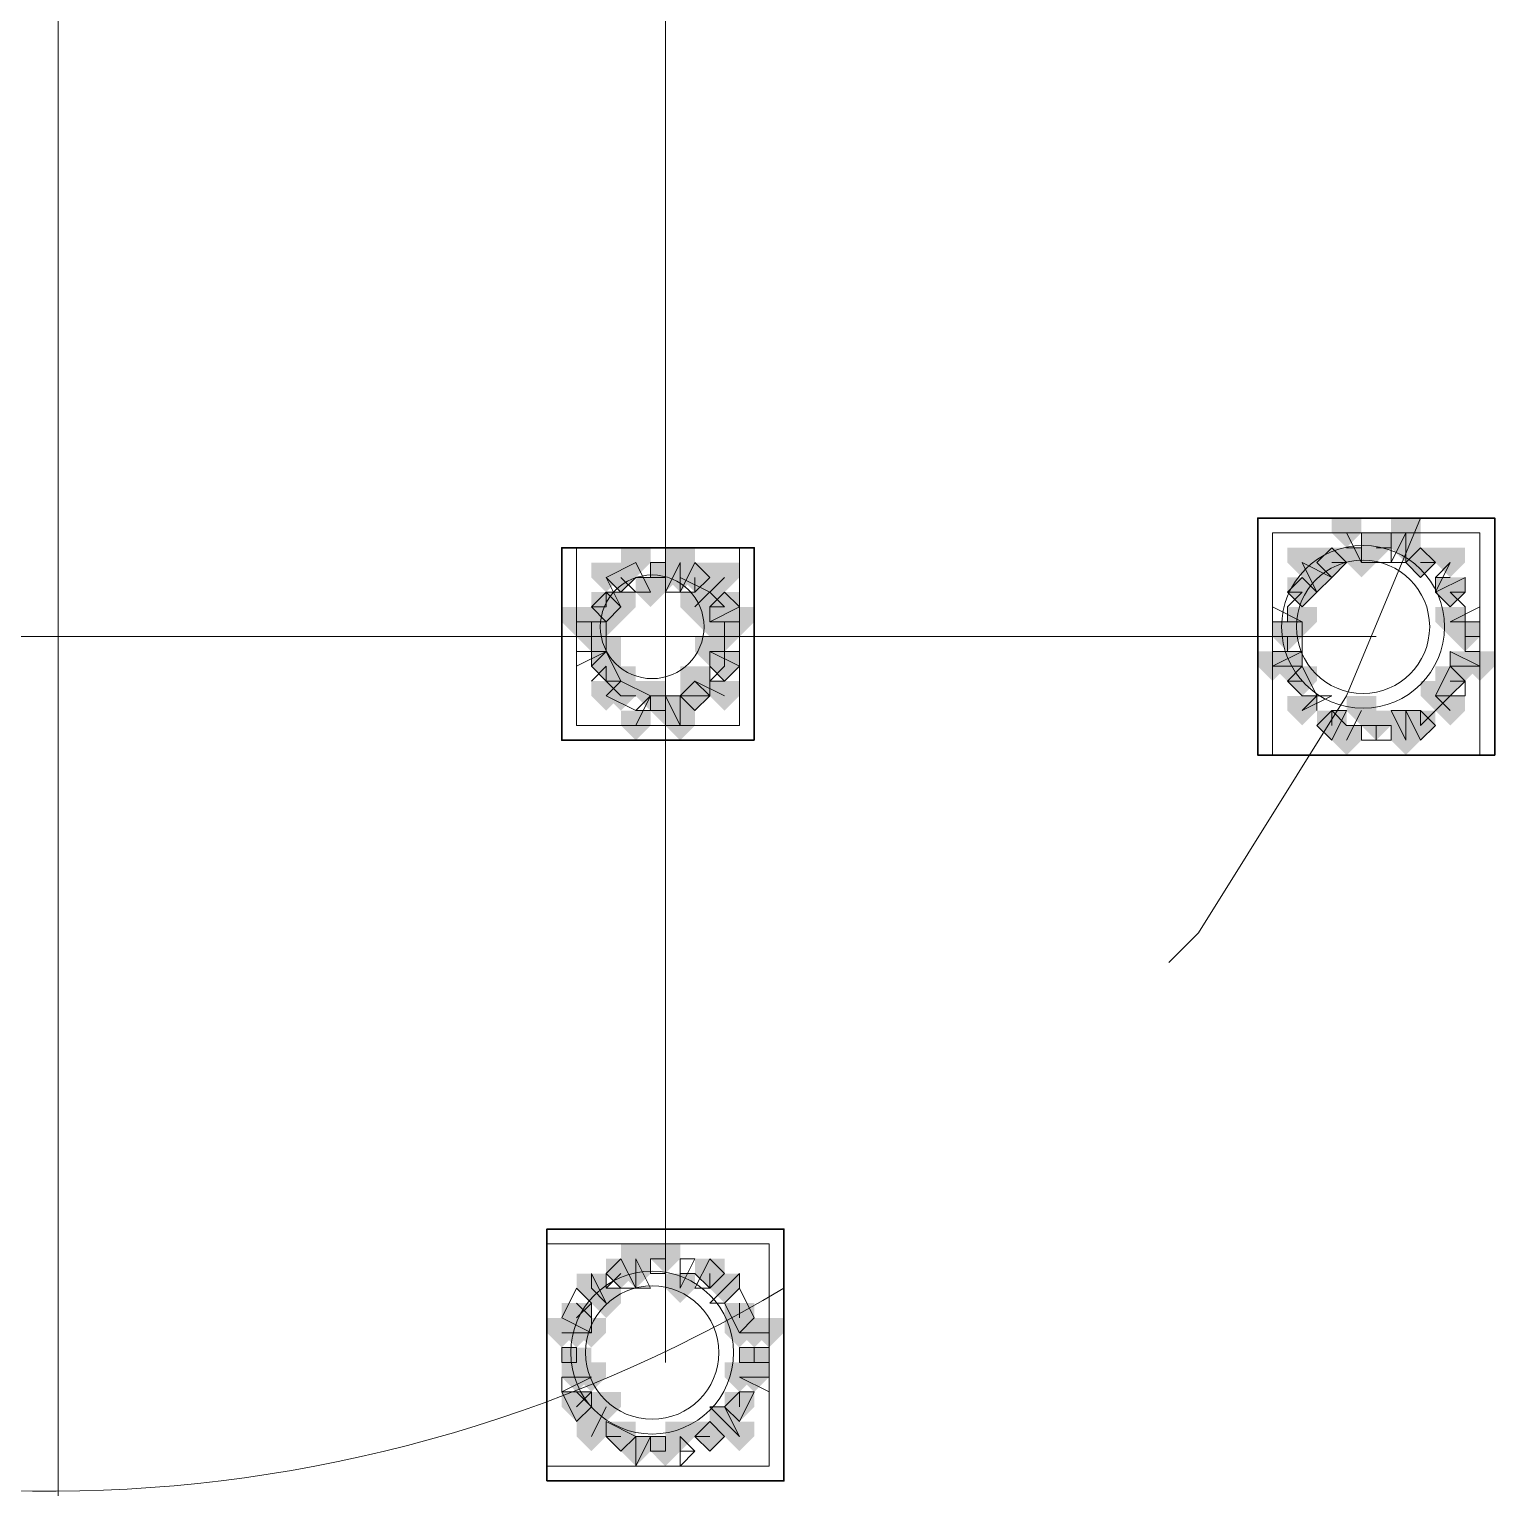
# Model space of a CAD drawing. Header units: millimetres. Extents: x 2315 to 4619, y 1334 to 1897.
# Drawn here: x 4031.92 to 4037.96, y 1548.66 to 1554.71 of the extents above; entities that cross this region are included whole.
import ezdxf

# ---------------------------------------------------------------- set-up
doc = ezdxf.new("R2010")
doc.units = ezdxf.units.MM
for name, color, linetype, true_color in [('PDF_10', 7, 'Continuous', 0x00b85c), ('PDF_AXIS', 7, 'Continuous', 0x00b85c), ('PDF_柱构件', 7, 'Continuous', 0x00b85c), ('PDF_转运站初步方案', 7, 'Continuous', 0x00b85c)]:
    doc.layers.add(name, color=color, linetype=linetype, true_color=true_color)
doc.layers.add('PDF_中心线层', color=1, linetype='Continuous')
doc.layers.add('PDF_粗实线层', color=7, linetype='Continuous')

msp = doc.modelspace()

# ---------------------------------------------------------------- hatches: boundary and pattern name
at = {"layer": 'PDF_10', "transparency": 33554559}
for points in [[(4037.4718, 1552.6298), (4037.4107, 1552.6298), (4037.4107, 1552.5687), (4037.4718, 1552.5076), (4037.5328, 1552.5687), (4037.5328, 1552.6298)], [(4037.4718, 1552.6298), (4037.4107, 1552.6298), (4037.4107, 1552.5687), (4037.4718, 1552.5076), (4037.5328, 1552.5687), (4037.5328, 1552.6298)], [(4037.4718, 1552.6298), (4037.4107, 1552.6298), (4037.4107, 1552.5687), (4037.4718, 1552.5076), (4037.5328, 1552.5687), (4037.5328, 1552.6298)], [(4037.2885, 1552.5687), (4037.2274, 1552.5687), (4037.2274, 1552.5076), (4037.2885, 1552.4466), (4037.3496, 1552.5076), (4037.3496, 1552.5687)], [(4037.2885, 1552.5687), (4037.2274, 1552.5687), (4037.2274, 1552.5076), (4037.2885, 1552.4466), (4037.3496, 1552.5076), (4037.3496, 1552.5687)], [(4037.2885, 1552.5687), (4037.2274, 1552.5687), (4037.2274, 1552.5076), (4037.2885, 1552.4466), (4037.3496, 1552.5076), (4037.3496, 1552.5687)], [(4037.655, 1552.5687), (4037.5939, 1552.5687), (4037.5939, 1552.5076), (4037.655, 1552.4466), (4037.7161, 1552.5076), (4037.7161, 1552.5687)], [(4037.655, 1552.5687), (4037.5939, 1552.5687), (4037.5939, 1552.5076), (4037.655, 1552.4466), (4037.7161, 1552.5076), (4037.7161, 1552.5687)], [(4037.655, 1552.5687), (4037.5939, 1552.5687), (4037.5939, 1552.5076), (4037.655, 1552.4466), (4037.7161, 1552.5076), (4037.7161, 1552.5687)], [(4034.3566, 1552.5076), (4034.2955, 1552.5076), (4034.2955, 1552.4466), (4034.3566, 1552.3855), (4034.4177, 1552.4466), (4034.4177, 1552.5076)], [(4034.3566, 1552.5076), (4034.2955, 1552.5076), (4034.2955, 1552.4466), (4034.3566, 1552.3855), (4034.4177, 1552.4466), (4034.4177, 1552.5076)], [(4034.5399, 1552.5076), (4034.4788, 1552.5076), (4034.4788, 1552.4466), (4034.5399, 1552.3855), (4034.6009, 1552.4466), (4034.6009, 1552.5076)], [(4034.5399, 1552.5076), (4034.4788, 1552.5076), (4034.4788, 1552.4466), (4034.5399, 1552.3855), (4034.6009, 1552.4466), (4034.6009, 1552.5076)], [(4034.662, 1552.5076), (4034.6009, 1552.5076), (4034.6009, 1552.4466), (4034.662, 1552.3855), (4034.7231, 1552.4466), (4034.7231, 1552.5076)], [(4034.662, 1552.5076), (4034.6009, 1552.5076), (4034.6009, 1552.4466), (4034.662, 1552.3855), (4034.7231, 1552.4466), (4034.7231, 1552.5076)], [(4037.1664, 1552.4466), (4037.1053, 1552.4466), (4037.1053, 1552.3855), (4037.1664, 1552.3244), (4037.2274, 1552.3855), (4037.2274, 1552.4466)], [(4037.1664, 1552.4466), (4037.1053, 1552.4466), (4037.1053, 1552.3855), (4037.1664, 1552.3244), (4037.2274, 1552.3855), (4037.2274, 1552.4466)], [(4037.7772, 1552.4466), (4037.7161, 1552.4466), (4037.7161, 1552.3855), (4037.7772, 1552.3244), (4037.8382, 1552.3855), (4037.8382, 1552.4466)], [(4037.7772, 1552.4466), (4037.7161, 1552.4466), (4037.7161, 1552.3855), (4037.7772, 1552.3244), (4037.8382, 1552.3855), (4037.8382, 1552.4466)], [(4034.2955, 1552.3855), (4034.2345, 1552.3855), (4034.2345, 1552.3244), (4034.2955, 1552.2633), (4034.3566, 1552.3244), (4034.3566, 1552.3855)], [(4034.2955, 1552.3855), (4034.2345, 1552.3855), (4034.2345, 1552.3244), (4034.2955, 1552.2633), (4034.3566, 1552.3244), (4034.3566, 1552.3855)], [(4034.7842, 1552.3855), (4034.7231, 1552.3855), (4034.7231, 1552.3244), (4034.7842, 1552.2633), (4034.8453, 1552.3244), (4034.8453, 1552.3855)], [(4034.7842, 1552.3855), (4034.7231, 1552.3855), (4034.7231, 1552.3244), (4034.7842, 1552.2633), (4034.8453, 1552.3244), (4034.8453, 1552.3855)], [(4034.2345, 1552.2633), (4034.1734, 1552.2633), (4034.1734, 1552.2022), (4034.2345, 1552.1412), (4034.2955, 1552.2022), (4034.2955, 1552.2633)], [(4034.2345, 1552.2633), (4034.1734, 1552.2633), (4034.1734, 1552.2022), (4034.2345, 1552.1412), (4034.2955, 1552.2022), (4034.2955, 1552.2633)], [(4034.7842, 1552.2633), (4034.7231, 1552.2633), (4034.7231, 1552.2022), (4034.7842, 1552.1412), (4034.8453, 1552.2022), (4034.8453, 1552.2633)], [(4034.7842, 1552.2633), (4034.7231, 1552.2633), (4034.7231, 1552.2022), (4034.7842, 1552.1412), (4034.8453, 1552.2022), (4034.8453, 1552.2633)], [(4037.1053, 1552.2633), (4037.0442, 1552.2633), (4037.0442, 1552.2022), (4037.1053, 1552.1412), (4037.1664, 1552.2022), (4037.1664, 1552.2633)], [(4037.1053, 1552.2633), (4037.0442, 1552.2633), (4037.0442, 1552.2022), (4037.1053, 1552.1412), (4037.1664, 1552.2022), (4037.1664, 1552.2633)], [(4037.1053, 1552.2633), (4037.0442, 1552.2633), (4037.0442, 1552.2022), (4037.1053, 1552.1412), (4037.1664, 1552.2022), (4037.1664, 1552.2633)], [(4037.8382, 1552.2633), (4037.7772, 1552.2633), (4037.7772, 1552.2022), (4037.8382, 1552.1412), (4037.8993, 1552.2022), (4037.8993, 1552.2633)], [(4037.8382, 1552.2633), (4037.7772, 1552.2633), (4037.7772, 1552.2022), (4037.8382, 1552.1412), (4037.8993, 1552.2022), (4037.8993, 1552.2633)], [(4034.2955, 1552.1412), (4034.2345, 1552.1412), (4034.2345, 1552.0801), (4034.2955, 1552.019), (4034.3566, 1552.0801), (4034.3566, 1552.1412)], [(4034.2955, 1552.1412), (4034.2345, 1552.1412), (4034.2345, 1552.0801), (4034.2955, 1552.019), (4034.3566, 1552.0801), (4034.3566, 1552.1412)], [(4034.7842, 1552.1412), (4034.7231, 1552.1412), (4034.7231, 1552.0801), (4034.7842, 1552.019), (4034.8453, 1552.0801), (4034.8453, 1552.1412)], [(4034.7842, 1552.1412), (4034.7231, 1552.1412), (4034.7231, 1552.0801), (4034.7842, 1552.019), (4034.8453, 1552.0801), (4034.8453, 1552.1412)], [(4037.1664, 1552.0801), (4037.1053, 1552.0801), (4037.1053, 1552.019), (4037.1664, 1551.9579), (4037.2274, 1552.019), (4037.2274, 1552.0801)], [(4037.1664, 1552.0801), (4037.1053, 1552.0801), (4037.1053, 1552.019), (4037.1664, 1551.9579), (4037.2274, 1552.019), (4037.2274, 1552.0801)], [(4037.7772, 1552.0801), (4037.7161, 1552.0801), (4037.7161, 1552.019), (4037.7772, 1551.9579), (4037.8382, 1552.019), (4037.8382, 1552.0801)], [(4037.7772, 1552.0801), (4037.7161, 1552.0801), (4037.7161, 1552.019), (4037.7772, 1551.9579), (4037.8382, 1552.019), (4037.8382, 1552.0801)], [(4034.3566, 1552.019), (4034.2955, 1552.019), (4034.2955, 1551.9579), (4034.3566, 1551.8968), (4034.4177, 1551.9579), (4034.4177, 1552.019)], [(4034.3566, 1552.019), (4034.2955, 1552.019), (4034.2955, 1551.9579), (4034.3566, 1551.8968), (4034.4177, 1551.9579), (4034.4177, 1552.019)], [(4034.662, 1552.019), (4034.6009, 1552.019), (4034.6009, 1551.9579), (4034.662, 1551.8968), (4034.7231, 1551.9579), (4034.7231, 1552.019)], [(4034.662, 1552.019), (4034.6009, 1552.019), (4034.6009, 1551.9579), (4034.662, 1551.8968), (4034.7231, 1551.9579), (4034.7231, 1552.019)], [(4034.662, 1552.019), (4034.6009, 1552.019), (4034.6009, 1551.9579), (4034.662, 1551.8968), (4034.7231, 1551.9579), (4034.7231, 1552.019)], [(4034.5399, 1551.9579), (4034.4788, 1551.9579), (4034.4788, 1551.8968), (4034.5399, 1551.8357), (4034.6009, 1551.8968), (4034.6009, 1551.9579)], [(4034.5399, 1551.9579), (4034.4788, 1551.9579), (4034.4788, 1551.8968), (4034.5399, 1551.8357), (4034.6009, 1551.8968), (4034.6009, 1551.9579)], [(4037.2885, 1551.8968), (4037.2274, 1551.8968), (4037.2274, 1551.8357), (4037.2885, 1551.7747), (4037.3496, 1551.8357), (4037.3496, 1551.8968)], [(4037.2885, 1551.8968), (4037.2274, 1551.8968), (4037.2274, 1551.8357), (4037.2885, 1551.7747), (4037.3496, 1551.8357), (4037.3496, 1551.8968)], [(4037.4718, 1551.8968), (4037.4107, 1551.8968), (4037.4107, 1551.8357), (4037.4718, 1551.7747), (4037.5328, 1551.8357), (4037.5328, 1551.8968)], [(4037.4718, 1551.8968), (4037.4107, 1551.8968), (4037.4107, 1551.8357), (4037.4718, 1551.7747), (4037.5328, 1551.8357), (4037.5328, 1551.8968)], [(4037.655, 1551.8968), (4037.5939, 1551.8968), (4037.5939, 1551.8357), (4037.655, 1551.7747), (4037.7161, 1551.8357), (4037.7161, 1551.8968)], [(4037.655, 1551.8968), (4037.5939, 1551.8968), (4037.5939, 1551.8357), (4037.655, 1551.7747), (4037.7161, 1551.8357), (4037.7161, 1551.8968)], [(4034.5399, 1549.6979), (4034.4788, 1549.6979), (4034.4788, 1549.6368), (4034.5399, 1549.5757), (4034.6009, 1549.6368), (4034.6009, 1549.6979)], [(4034.5399, 1549.6979), (4034.4788, 1549.6979), (4034.4788, 1549.6368), (4034.5399, 1549.5757), (4034.6009, 1549.6368), (4034.6009, 1549.6979)], [(4034.3566, 1549.6368), (4034.2955, 1549.6368), (4034.2955, 1549.5757), (4034.3566, 1549.5147), (4034.4177, 1549.5757), (4034.4177, 1549.6368)], [(4034.3566, 1549.6368), (4034.2955, 1549.6368), (4034.2955, 1549.5757), (4034.3566, 1549.5147), (4034.4177, 1549.5757), (4034.4177, 1549.6368)], [(4034.7231, 1549.6368), (4034.662, 1549.6368), (4034.662, 1549.5757), (4034.7231, 1549.5147), (4034.7842, 1549.5757), (4034.7842, 1549.6368)], [(4034.7231, 1549.6368), (4034.662, 1549.6368), (4034.662, 1549.5757), (4034.7231, 1549.5147), (4034.7842, 1549.5757), (4034.7842, 1549.6368)], [(4034.1734, 1549.4536), (4034.1123, 1549.4536), (4034.1123, 1549.3925), (4034.1734, 1549.3314), (4034.2345, 1549.3925), (4034.2345, 1549.4536)], [(4034.1734, 1549.4536), (4034.1123, 1549.4536), (4034.1123, 1549.3925), (4034.1734, 1549.3314), (4034.2345, 1549.3925), (4034.2345, 1549.4536)], [(4034.8453, 1549.4536), (4034.7842, 1549.4536), (4034.7842, 1549.3925), (4034.8453, 1549.3314), (4034.9064, 1549.3925), (4034.9064, 1549.4536)], [(4034.8453, 1549.4536), (4034.7842, 1549.4536), (4034.7842, 1549.3925), (4034.8453, 1549.3314), (4034.9064, 1549.3925), (4034.9064, 1549.4536)], [(4034.1734, 1549.2703), (4034.1123, 1549.2703), (4034.1123, 1549.2093), (4034.1734, 1549.1482), (4034.2345, 1549.2093), (4034.2345, 1549.2703)], [(4034.1734, 1549.2703), (4034.1123, 1549.2703), (4034.1123, 1549.2093), (4034.1734, 1549.1482), (4034.2345, 1549.2093), (4034.2345, 1549.2703)], [(4034.9064, 1549.2703), (4034.8453, 1549.2703), (4034.8453, 1549.2093), (4034.9064, 1549.1482), (4034.9674, 1549.2093), (4034.9674, 1549.2703)], [(4034.9064, 1549.2703), (4034.8453, 1549.2703), (4034.8453, 1549.2093), (4034.9064, 1549.1482), (4034.9674, 1549.2093), (4034.9674, 1549.2703)], [(4034.1734, 1549.0871), (4034.1123, 1549.0871), (4034.1123, 1549.026), (4034.1734, 1548.9649), (4034.2345, 1549.026), (4034.2345, 1549.0871)], [(4034.1734, 1549.0871), (4034.1123, 1549.0871), (4034.1123, 1549.026), (4034.1734, 1548.9649), (4034.2345, 1549.026), (4034.2345, 1549.0871)], [(4034.8453, 1549.0871), (4034.7842, 1549.0871), (4034.7842, 1549.026), (4034.8453, 1548.9649), (4034.9064, 1549.026), (4034.9064, 1549.0871)], [(4034.8453, 1549.0871), (4034.7842, 1549.0871), (4034.7842, 1549.026), (4034.8453, 1548.9649), (4034.9064, 1549.026), (4034.9064, 1549.0871)], [(4034.3566, 1548.9649), (4034.2955, 1548.9649), (4034.2955, 1548.9039), (4034.3566, 1548.8428), (4034.4177, 1548.9039), (4034.4177, 1548.9649)], [(4034.3566, 1548.9649), (4034.2955, 1548.9649), (4034.2955, 1548.9039), (4034.3566, 1548.8428), (4034.4177, 1548.9039), (4034.4177, 1548.9649)], [(4034.7231, 1548.9649), (4034.662, 1548.9649), (4034.662, 1548.9039), (4034.7231, 1548.8428), (4034.7842, 1548.9039), (4034.7842, 1548.9649)], [(4034.7231, 1548.9649), (4034.662, 1548.9649), (4034.662, 1548.9039), (4034.7231, 1548.8428), (4034.7842, 1548.9039), (4034.7842, 1548.9649)], [(4034.7231, 1548.9649), (4034.662, 1548.9649), (4034.662, 1548.9039), (4034.7231, 1548.8428), (4034.7842, 1548.9039), (4034.7842, 1548.9649)], [(4034.5399, 1548.9039), (4034.4788, 1548.9039), (4034.4788, 1548.8428), (4034.5399, 1548.7817), (4034.6009, 1548.8428), (4034.6009, 1548.9039)], [(4034.5399, 1548.9039), (4034.4788, 1548.9039), (4034.4788, 1548.8428), (4034.5399, 1548.7817), (4034.6009, 1548.8428), (4034.6009, 1548.9039)]]:
    msp.add_hatch(color=256, dxfattribs=at).paths.add_polyline_path(points)
at = {"layer": 'PDF_柱构件', "transparency": 33554559}
for points in [[(4037.3496, 1552.6909), (4037.2885, 1552.6909), (4037.2885, 1552.6298), (4037.3496, 1552.5687), (4037.4107, 1552.6298), (4037.4107, 1552.6909)], [(4037.5939, 1552.6909), (4037.5328, 1552.6909), (4037.5328, 1552.6298), (4037.5939, 1552.5687), (4037.655, 1552.6298), (4037.655, 1552.6909)], [(4037.5939, 1552.6298), (4037.5328, 1552.6298), (4037.5328, 1552.5687), (4037.5939, 1552.5076), (4037.655, 1552.5687), (4037.655, 1552.6298)], [(4034.4177, 1552.5687), (4034.3566, 1552.5687), (4034.3566, 1552.5076), (4034.4177, 1552.4466), (4034.4788, 1552.5076), (4034.4788, 1552.5687)], [(4034.6009, 1552.5687), (4034.5399, 1552.5687), (4034.5399, 1552.5076), (4034.6009, 1552.4466), (4034.662, 1552.5076), (4034.662, 1552.5687)], [(4037.1664, 1552.5687), (4037.1053, 1552.5687), (4037.1053, 1552.5076), (4037.1664, 1552.4466), (4037.2274, 1552.5076), (4037.2274, 1552.5687)], [(4037.4107, 1552.5687), (4037.3496, 1552.5687), (4037.3496, 1552.5076), (4037.4107, 1552.4466), (4037.4718, 1552.5076), (4037.4718, 1552.5687)], [(4037.7772, 1552.5687), (4037.7161, 1552.5687), (4037.7161, 1552.5076), (4037.7772, 1552.4466), (4037.8382, 1552.5076), (4037.8382, 1552.5687)], [(4034.2955, 1552.5076), (4034.2345, 1552.5076), (4034.2345, 1552.4466), (4034.2955, 1552.3855), (4034.3566, 1552.4466), (4034.3566, 1552.5076)], [(4034.6009, 1552.5076), (4034.5399, 1552.5076), (4034.5399, 1552.4466), (4034.6009, 1552.3855), (4034.662, 1552.4466), (4034.662, 1552.5076)], [(4034.7842, 1552.5076), (4034.7231, 1552.5076), (4034.7231, 1552.4466), (4034.7842, 1552.3855), (4034.8453, 1552.4466), (4034.8453, 1552.5076)], [(4037.2274, 1552.5076), (4037.1664, 1552.5076), (4037.1664, 1552.4466), (4037.2274, 1552.3855), (4037.2885, 1552.4466), (4037.2885, 1552.5076)], [(4034.4788, 1552.4466), (4034.4177, 1552.4466), (4034.4177, 1552.3855), (4034.4788, 1552.3244), (4034.5399, 1552.3855), (4034.5399, 1552.4466)], [(4034.7231, 1552.4466), (4034.662, 1552.4466), (4034.662, 1552.3855), (4034.7231, 1552.3244), (4034.7842, 1552.3855), (4034.7842, 1552.4466)], [(4034.3566, 1552.3855), (4034.2955, 1552.3855), (4034.2955, 1552.3244), (4034.3566, 1552.2633), (4034.4177, 1552.3244), (4034.4177, 1552.3855)], [(4034.662, 1552.3855), (4034.6009, 1552.3855), (4034.6009, 1552.3244), (4034.662, 1552.2633), (4034.7231, 1552.3244), (4034.7231, 1552.3855)], [(4034.1734, 1552.3244), (4034.1123, 1552.3244), (4034.1123, 1552.2633), (4034.1734, 1552.2022), (4034.2345, 1552.2633), (4034.2345, 1552.3244)], [(4034.2345, 1552.3244), (4034.1734, 1552.3244), (4034.1734, 1552.2633), (4034.2345, 1552.2022), (4034.2955, 1552.2633), (4034.2955, 1552.3244)], [(4034.2955, 1552.3244), (4034.2345, 1552.3244), (4034.2345, 1552.2633), (4034.2955, 1552.2022), (4034.3566, 1552.2633), (4034.3566, 1552.3244)], [(4034.7231, 1552.3244), (4034.662, 1552.3244), (4034.662, 1552.2633), (4034.7231, 1552.2022), (4034.7842, 1552.2633), (4034.7842, 1552.3244)], [(4034.7842, 1552.3244), (4034.7231, 1552.3244), (4034.7231, 1552.2633), (4034.7842, 1552.2022), (4034.8453, 1552.2633), (4034.8453, 1552.3244)], [(4034.8453, 1552.3244), (4034.7842, 1552.3244), (4034.7842, 1552.2633), (4034.8453, 1552.2022), (4034.9064, 1552.2633), (4034.9064, 1552.3244)], [(4037.1664, 1552.3244), (4037.1053, 1552.3244), (4037.1053, 1552.2633), (4037.1664, 1552.2022), (4037.2274, 1552.2633), (4037.2274, 1552.3244)], [(4037.7772, 1552.3244), (4037.7161, 1552.3244), (4037.7161, 1552.2633), (4037.7772, 1552.2022), (4037.8382, 1552.2633), (4037.8382, 1552.3244)], [(4034.2955, 1552.2022), (4034.2345, 1552.2022), (4034.2345, 1552.1412), (4034.2955, 1552.0801), (4034.3566, 1552.1412), (4034.3566, 1552.2022)], [(4034.7231, 1552.2022), (4034.662, 1552.2022), (4034.662, 1552.1412), (4034.7231, 1552.0801), (4034.7842, 1552.1412), (4034.7842, 1552.2022)], [(4037.0442, 1552.1412), (4036.9831, 1552.1412), (4036.9831, 1552.0801), (4037.0442, 1552.019), (4037.1053, 1552.0801), (4037.1053, 1552.1412)], [(4037.1053, 1552.1412), (4037.0442, 1552.1412), (4037.0442, 1552.0801), (4037.1053, 1552.019), (4037.1664, 1552.0801), (4037.1664, 1552.1412)], [(4037.8382, 1552.1412), (4037.7772, 1552.1412), (4037.7772, 1552.0801), (4037.8382, 1552.019), (4037.8993, 1552.0801), (4037.8993, 1552.1412)], [(4037.8993, 1552.1412), (4037.8382, 1552.1412), (4037.8382, 1552.0801), (4037.8993, 1552.019), (4037.9604, 1552.0801), (4037.9604, 1552.1412)], [(4034.3566, 1552.0801), (4034.2955, 1552.0801), (4034.2955, 1552.019), (4034.3566, 1551.9579), (4034.4177, 1552.019), (4034.4177, 1552.0801)], [(4034.662, 1552.0801), (4034.6009, 1552.0801), (4034.6009, 1552.019), (4034.662, 1551.9579), (4034.7231, 1552.019), (4034.7231, 1552.0801)], [(4034.2955, 1552.019), (4034.2345, 1552.019), (4034.2345, 1551.9579), (4034.2955, 1551.8968), (4034.3566, 1551.9579), (4034.3566, 1552.019)], [(4034.4788, 1552.019), (4034.4177, 1552.019), (4034.4177, 1551.9579), (4034.4788, 1551.8968), (4034.5399, 1551.9579), (4034.5399, 1552.019)], [(4034.7842, 1552.019), (4034.7231, 1552.019), (4034.7231, 1551.9579), (4034.7842, 1551.8968), (4034.8453, 1551.9579), (4034.8453, 1552.019)], [(4037.7161, 1552.019), (4037.655, 1552.019), (4037.655, 1551.9579), (4037.7161, 1551.8968), (4037.7772, 1551.9579), (4037.7772, 1552.019)], [(4034.6009, 1551.9579), (4034.5399, 1551.9579), (4034.5399, 1551.8968), (4034.6009, 1551.8357), (4034.662, 1551.8968), (4034.662, 1551.9579)], [(4037.1664, 1551.9579), (4037.1053, 1551.9579), (4037.1053, 1551.8968), (4037.1664, 1551.8357), (4037.2274, 1551.8968), (4037.2274, 1551.9579)], [(4037.4107, 1551.9579), (4037.3496, 1551.9579), (4037.3496, 1551.8968), (4037.4107, 1551.8357), (4037.4718, 1551.8968), (4037.4718, 1551.9579)], [(4037.7772, 1551.9579), (4037.7161, 1551.9579), (4037.7161, 1551.8968), (4037.7772, 1551.8357), (4037.8382, 1551.8968), (4037.8382, 1551.9579)], [(4034.4177, 1551.8968), (4034.3566, 1551.8968), (4034.3566, 1551.8357), (4034.4177, 1551.7747), (4034.4788, 1551.8357), (4034.4788, 1551.8968)], [(4034.6009, 1551.8968), (4034.5399, 1551.8968), (4034.5399, 1551.8357), (4034.6009, 1551.7747), (4034.662, 1551.8357), (4034.662, 1551.8968)], [(4037.5939, 1551.8968), (4037.5328, 1551.8968), (4037.5328, 1551.8357), (4037.5939, 1551.7747), (4037.655, 1551.8357), (4037.655, 1551.8968)], [(4037.3496, 1551.8357), (4037.2885, 1551.8357), (4037.2885, 1551.7747), (4037.3496, 1551.7136), (4037.4107, 1551.7747), (4037.4107, 1551.8357)], [(4037.5939, 1551.8357), (4037.5328, 1551.8357), (4037.5328, 1551.7747), (4037.5939, 1551.7136), (4037.655, 1551.7747), (4037.655, 1551.8357)], [(4034.4177, 1549.6979), (4034.3566, 1549.6979), (4034.3566, 1549.6368), (4034.4177, 1549.5757), (4034.4788, 1549.6368), (4034.4788, 1549.6979)], [(4034.4177, 1549.6368), (4034.3566, 1549.6368), (4034.3566, 1549.5757), (4034.4177, 1549.5147), (4034.4788, 1549.5757), (4034.4788, 1549.6368)], [(4034.2345, 1549.5757), (4034.1734, 1549.5757), (4034.1734, 1549.5147), (4034.2345, 1549.4536), (4034.2955, 1549.5147), (4034.2955, 1549.5757)], [(4034.6009, 1549.5757), (4034.5399, 1549.5757), (4034.5399, 1549.5147), (4034.6009, 1549.4536), (4034.662, 1549.5147), (4034.662, 1549.5757)], [(4034.7842, 1549.5757), (4034.7231, 1549.5757), (4034.7231, 1549.5147), (4034.7842, 1549.4536), (4034.8453, 1549.5147), (4034.8453, 1549.5757)], [(4034.2955, 1549.5147), (4034.2345, 1549.5147), (4034.2345, 1549.4536), (4034.2955, 1549.3925), (4034.3566, 1549.4536), (4034.3566, 1549.5147)], [(4034.1123, 1549.3925), (4034.0512, 1549.3925), (4034.0512, 1549.3314), (4034.1123, 1549.2703), (4034.1734, 1549.3314), (4034.1734, 1549.3925)], [(4034.1734, 1549.3925), (4034.1123, 1549.3925), (4034.1123, 1549.3314), (4034.1734, 1549.2703), (4034.2345, 1549.3314), (4034.2345, 1549.3925)], [(4034.2345, 1549.3925), (4034.1734, 1549.3925), (4034.1734, 1549.3314), (4034.2345, 1549.2703), (4034.2955, 1549.3314), (4034.2955, 1549.3925)], [(4034.8453, 1549.3925), (4034.7842, 1549.3925), (4034.7842, 1549.3314), (4034.8453, 1549.2703), (4034.9064, 1549.3314), (4034.9064, 1549.3925)], [(4034.9064, 1549.3925), (4034.8453, 1549.3925), (4034.8453, 1549.3314), (4034.9064, 1549.2703), (4034.9674, 1549.3314), (4034.9674, 1549.3925)], [(4034.9674, 1549.3925), (4034.9064, 1549.3925), (4034.9064, 1549.3314), (4034.9674, 1549.2703), (4035.0285, 1549.3314), (4035.0285, 1549.3925)], [(4034.1734, 1549.2093), (4034.1123, 1549.2093), (4034.1123, 1549.1482), (4034.1734, 1549.0871), (4034.2345, 1549.1482), (4034.2345, 1549.2093)], [(4034.2345, 1549.2093), (4034.1734, 1549.2093), (4034.1734, 1549.1482), (4034.2345, 1549.0871), (4034.2955, 1549.1482), (4034.2955, 1549.2093)], [(4034.8453, 1549.2093), (4034.7842, 1549.2093), (4034.7842, 1549.1482), (4034.8453, 1549.0871), (4034.9064, 1549.1482), (4034.9064, 1549.2093)], [(4034.9064, 1549.2093), (4034.8453, 1549.2093), (4034.8453, 1549.1482), (4034.9064, 1549.0871), (4034.9674, 1549.1482), (4034.9674, 1549.2093)], [(4034.2955, 1549.0871), (4034.2345, 1549.0871), (4034.2345, 1549.026), (4034.2955, 1548.9649), (4034.3566, 1549.026), (4034.3566, 1549.0871)], [(4034.2345, 1549.026), (4034.1734, 1549.026), (4034.1734, 1548.9649), (4034.2345, 1548.9039), (4034.2955, 1548.9649), (4034.2955, 1549.026)], [(4034.7842, 1549.026), (4034.7231, 1549.026), (4034.7231, 1548.9649), (4034.7842, 1548.9039), (4034.8453, 1548.9649), (4034.8453, 1549.026)], [(4034.2345, 1548.9649), (4034.1734, 1548.9649), (4034.1734, 1548.9039), (4034.2345, 1548.8428), (4034.2955, 1548.9039), (4034.2955, 1548.9649)], [(4034.6009, 1548.9649), (4034.5399, 1548.9649), (4034.5399, 1548.9039), (4034.6009, 1548.8428), (4034.662, 1548.9039), (4034.662, 1548.9649)], [(4034.8453, 1548.9649), (4034.7842, 1548.9649), (4034.7842, 1548.9039), (4034.8453, 1548.8428), (4034.9064, 1548.9039), (4034.9064, 1548.9649)], [(4034.4177, 1548.9039), (4034.3566, 1548.9039), (4034.3566, 1548.8428), (4034.4177, 1548.7817), (4034.4788, 1548.8428), (4034.4788, 1548.9039)]]:
    msp.add_hatch(color=256, dxfattribs=at).paths.add_polyline_path(points)
at = {"layer": 'PDF_转运站初步方案', "transparency": 33554559}
for points in [[(4037.4718, 1552.6298), (4037.4107, 1552.6298), (4037.4107, 1552.5687), (4037.4718, 1552.5076), (4037.5328, 1552.5687), (4037.5328, 1552.6298)], [(4037.4718, 1552.6298), (4037.4107, 1552.6298), (4037.4107, 1552.5687), (4037.4718, 1552.5076), (4037.5328, 1552.5687), (4037.5328, 1552.6298)], [(4037.2885, 1552.5687), (4037.2274, 1552.5687), (4037.2274, 1552.5076), (4037.2885, 1552.4466), (4037.3496, 1552.5076), (4037.3496, 1552.5687)], [(4037.2885, 1552.5687), (4037.2274, 1552.5687), (4037.2274, 1552.5076), (4037.2885, 1552.4466), (4037.3496, 1552.5076), (4037.3496, 1552.5687)], [(4037.655, 1552.5687), (4037.5939, 1552.5687), (4037.5939, 1552.5076), (4037.655, 1552.4466), (4037.7161, 1552.5076), (4037.7161, 1552.5687)], [(4037.655, 1552.5687), (4037.5939, 1552.5687), (4037.5939, 1552.5076), (4037.655, 1552.4466), (4037.7161, 1552.5076), (4037.7161, 1552.5687)], [(4034.3566, 1552.5076), (4034.2955, 1552.5076), (4034.2955, 1552.4466), (4034.3566, 1552.3855), (4034.4177, 1552.4466), (4034.4177, 1552.5076)], [(4034.3566, 1552.5076), (4034.2955, 1552.5076), (4034.2955, 1552.4466), (4034.3566, 1552.3855), (4034.4177, 1552.4466), (4034.4177, 1552.5076)], [(4034.5399, 1552.5076), (4034.4788, 1552.5076), (4034.4788, 1552.4466), (4034.5399, 1552.3855), (4034.6009, 1552.4466), (4034.6009, 1552.5076)], [(4034.5399, 1552.5076), (4034.4788, 1552.5076), (4034.4788, 1552.4466), (4034.5399, 1552.3855), (4034.6009, 1552.4466), (4034.6009, 1552.5076)], [(4034.662, 1552.5076), (4034.6009, 1552.5076), (4034.6009, 1552.4466), (4034.662, 1552.3855), (4034.7231, 1552.4466), (4034.7231, 1552.5076)], [(4034.662, 1552.5076), (4034.6009, 1552.5076), (4034.6009, 1552.4466), (4034.662, 1552.3855), (4034.7231, 1552.4466), (4034.7231, 1552.5076)], [(4037.1664, 1552.4466), (4037.1053, 1552.4466), (4037.1053, 1552.3855), (4037.1664, 1552.3244), (4037.2274, 1552.3855), (4037.2274, 1552.4466)], [(4037.1664, 1552.4466), (4037.1053, 1552.4466), (4037.1053, 1552.3855), (4037.1664, 1552.3244), (4037.2274, 1552.3855), (4037.2274, 1552.4466)], [(4037.7772, 1552.4466), (4037.7161, 1552.4466), (4037.7161, 1552.3855), (4037.7772, 1552.3244), (4037.8382, 1552.3855), (4037.8382, 1552.4466)], [(4037.7772, 1552.4466), (4037.7161, 1552.4466), (4037.7161, 1552.3855), (4037.7772, 1552.3244), (4037.8382, 1552.3855), (4037.8382, 1552.4466)], [(4034.2955, 1552.3855), (4034.2345, 1552.3855), (4034.2345, 1552.3244), (4034.2955, 1552.2633), (4034.3566, 1552.3244), (4034.3566, 1552.3855)], [(4034.2955, 1552.3855), (4034.2345, 1552.3855), (4034.2345, 1552.3244), (4034.2955, 1552.2633), (4034.3566, 1552.3244), (4034.3566, 1552.3855)], [(4034.7842, 1552.3855), (4034.7231, 1552.3855), (4034.7231, 1552.3244), (4034.7842, 1552.2633), (4034.8453, 1552.3244), (4034.8453, 1552.3855)], [(4034.7842, 1552.3855), (4034.7231, 1552.3855), (4034.7231, 1552.3244), (4034.7842, 1552.2633), (4034.8453, 1552.3244), (4034.8453, 1552.3855)], [(4034.2345, 1552.2633), (4034.1734, 1552.2633), (4034.1734, 1552.2022), (4034.2345, 1552.1412), (4034.2955, 1552.2022), (4034.2955, 1552.2633)], [(4034.2345, 1552.2633), (4034.1734, 1552.2633), (4034.1734, 1552.2022), (4034.2345, 1552.1412), (4034.2955, 1552.2022), (4034.2955, 1552.2633)], [(4034.7842, 1552.2633), (4034.7231, 1552.2633), (4034.7231, 1552.2022), (4034.7842, 1552.1412), (4034.8453, 1552.2022), (4034.8453, 1552.2633)], [(4034.7842, 1552.2633), (4034.7231, 1552.2633), (4034.7231, 1552.2022), (4034.7842, 1552.1412), (4034.8453, 1552.2022), (4034.8453, 1552.2633)], [(4037.1053, 1552.2633), (4037.0442, 1552.2633), (4037.0442, 1552.2022), (4037.1053, 1552.1412), (4037.1664, 1552.2022), (4037.1664, 1552.2633)], [(4037.1053, 1552.2633), (4037.0442, 1552.2633), (4037.0442, 1552.2022), (4037.1053, 1552.1412), (4037.1664, 1552.2022), (4037.1664, 1552.2633)], [(4037.8382, 1552.2633), (4037.7772, 1552.2633), (4037.7772, 1552.2022), (4037.8382, 1552.1412), (4037.8993, 1552.2022), (4037.8993, 1552.2633)], [(4037.8382, 1552.2633), (4037.7772, 1552.2633), (4037.7772, 1552.2022), (4037.8382, 1552.1412), (4037.8993, 1552.2022), (4037.8993, 1552.2633)], [(4034.2955, 1552.1412), (4034.2345, 1552.1412), (4034.2345, 1552.0801), (4034.2955, 1552.019), (4034.3566, 1552.0801), (4034.3566, 1552.1412)], [(4034.2955, 1552.1412), (4034.2345, 1552.1412), (4034.2345, 1552.0801), (4034.2955, 1552.019), (4034.3566, 1552.0801), (4034.3566, 1552.1412)], [(4034.7842, 1552.1412), (4034.7231, 1552.1412), (4034.7231, 1552.0801), (4034.7842, 1552.019), (4034.8453, 1552.0801), (4034.8453, 1552.1412)], [(4034.7842, 1552.1412), (4034.7231, 1552.1412), (4034.7231, 1552.0801), (4034.7842, 1552.019), (4034.8453, 1552.0801), (4034.8453, 1552.1412)], [(4037.1664, 1552.0801), (4037.1053, 1552.0801), (4037.1053, 1552.019), (4037.1664, 1551.9579), (4037.2274, 1552.019), (4037.2274, 1552.0801)], [(4037.1664, 1552.0801), (4037.1053, 1552.0801), (4037.1053, 1552.019), (4037.1664, 1551.9579), (4037.2274, 1552.019), (4037.2274, 1552.0801)], [(4037.7772, 1552.0801), (4037.7161, 1552.0801), (4037.7161, 1552.019), (4037.7772, 1551.9579), (4037.8382, 1552.019), (4037.8382, 1552.0801)], [(4037.7772, 1552.0801), (4037.7161, 1552.0801), (4037.7161, 1552.019), (4037.7772, 1551.9579), (4037.8382, 1552.019), (4037.8382, 1552.0801)], [(4034.3566, 1552.019), (4034.2955, 1552.019), (4034.2955, 1551.9579), (4034.3566, 1551.8968), (4034.4177, 1551.9579), (4034.4177, 1552.019)], [(4034.3566, 1552.019), (4034.2955, 1552.019), (4034.2955, 1551.9579), (4034.3566, 1551.8968), (4034.4177, 1551.9579), (4034.4177, 1552.019)], [(4034.662, 1552.019), (4034.6009, 1552.019), (4034.6009, 1551.9579), (4034.662, 1551.8968), (4034.7231, 1551.9579), (4034.7231, 1552.019)], [(4034.662, 1552.019), (4034.6009, 1552.019), (4034.6009, 1551.9579), (4034.662, 1551.8968), (4034.7231, 1551.9579), (4034.7231, 1552.019)], [(4034.5399, 1551.9579), (4034.4788, 1551.9579), (4034.4788, 1551.8968), (4034.5399, 1551.8357), (4034.6009, 1551.8968), (4034.6009, 1551.9579)], [(4034.5399, 1551.9579), (4034.4788, 1551.9579), (4034.4788, 1551.8968), (4034.5399, 1551.8357), (4034.6009, 1551.8968), (4034.6009, 1551.9579)], [(4037.2885, 1551.8968), (4037.2274, 1551.8968), (4037.2274, 1551.8357), (4037.2885, 1551.7747), (4037.3496, 1551.8357), (4037.3496, 1551.8968)], [(4037.2885, 1551.8968), (4037.2274, 1551.8968), (4037.2274, 1551.8357), (4037.2885, 1551.7747), (4037.3496, 1551.8357), (4037.3496, 1551.8968)], [(4037.4718, 1551.8968), (4037.4107, 1551.8968), (4037.4107, 1551.8357), (4037.4718, 1551.7747), (4037.5328, 1551.8357), (4037.5328, 1551.8968)], [(4037.4718, 1551.8968), (4037.4107, 1551.8968), (4037.4107, 1551.8357), (4037.4718, 1551.7747), (4037.5328, 1551.8357), (4037.5328, 1551.8968)], [(4037.655, 1551.8968), (4037.5939, 1551.8968), (4037.5939, 1551.8357), (4037.655, 1551.7747), (4037.7161, 1551.8357), (4037.7161, 1551.8968)], [(4037.655, 1551.8968), (4037.5939, 1551.8968), (4037.5939, 1551.8357), (4037.655, 1551.7747), (4037.7161, 1551.8357), (4037.7161, 1551.8968)], [(4034.5399, 1549.6979), (4034.4788, 1549.6979), (4034.4788, 1549.6368), (4034.5399, 1549.5757), (4034.6009, 1549.6368), (4034.6009, 1549.6979)], [(4034.5399, 1549.6979), (4034.4788, 1549.6979), (4034.4788, 1549.6368), (4034.5399, 1549.5757), (4034.6009, 1549.6368), (4034.6009, 1549.6979)], [(4034.3566, 1549.6368), (4034.2955, 1549.6368), (4034.2955, 1549.5757), (4034.3566, 1549.5147), (4034.4177, 1549.5757), (4034.4177, 1549.6368)], [(4034.3566, 1549.6368), (4034.2955, 1549.6368), (4034.2955, 1549.5757), (4034.3566, 1549.5147), (4034.4177, 1549.5757), (4034.4177, 1549.6368)], [(4034.7231, 1549.6368), (4034.662, 1549.6368), (4034.662, 1549.5757), (4034.7231, 1549.5147), (4034.7842, 1549.5757), (4034.7842, 1549.6368)], [(4034.7231, 1549.6368), (4034.662, 1549.6368), (4034.662, 1549.5757), (4034.7231, 1549.5147), (4034.7842, 1549.5757), (4034.7842, 1549.6368)], [(4034.1734, 1549.4536), (4034.1123, 1549.4536), (4034.1123, 1549.3925), (4034.1734, 1549.3314), (4034.2345, 1549.3925), (4034.2345, 1549.4536)], [(4034.1734, 1549.4536), (4034.1123, 1549.4536), (4034.1123, 1549.3925), (4034.1734, 1549.3314), (4034.2345, 1549.3925), (4034.2345, 1549.4536)], [(4034.8453, 1549.4536), (4034.7842, 1549.4536), (4034.7842, 1549.3925), (4034.8453, 1549.3314), (4034.9064, 1549.3925), (4034.9064, 1549.4536)], [(4034.8453, 1549.4536), (4034.7842, 1549.4536), (4034.7842, 1549.3925), (4034.8453, 1549.3314), (4034.9064, 1549.3925), (4034.9064, 1549.4536)], [(4034.1734, 1549.2703), (4034.1123, 1549.2703), (4034.1123, 1549.2093), (4034.1734, 1549.1482), (4034.2345, 1549.2093), (4034.2345, 1549.2703)], [(4034.1734, 1549.2703), (4034.1123, 1549.2703), (4034.1123, 1549.2093), (4034.1734, 1549.1482), (4034.2345, 1549.2093), (4034.2345, 1549.2703)], [(4034.9064, 1549.2703), (4034.8453, 1549.2703), (4034.8453, 1549.2093), (4034.9064, 1549.1482), (4034.9674, 1549.2093), (4034.9674, 1549.2703)], [(4034.9064, 1549.2703), (4034.8453, 1549.2703), (4034.8453, 1549.2093), (4034.9064, 1549.1482), (4034.9674, 1549.2093), (4034.9674, 1549.2703)], [(4034.1734, 1549.0871), (4034.1123, 1549.0871), (4034.1123, 1549.026), (4034.1734, 1548.9649), (4034.2345, 1549.026), (4034.2345, 1549.0871)], [(4034.1734, 1549.0871), (4034.1123, 1549.0871), (4034.1123, 1549.026), (4034.1734, 1548.9649), (4034.2345, 1549.026), (4034.2345, 1549.0871)], [(4034.8453, 1549.0871), (4034.7842, 1549.0871), (4034.7842, 1549.026), (4034.8453, 1548.9649), (4034.9064, 1549.026), (4034.9064, 1549.0871)], [(4034.8453, 1549.0871), (4034.7842, 1549.0871), (4034.7842, 1549.026), (4034.8453, 1548.9649), (4034.9064, 1549.026), (4034.9064, 1549.0871)], [(4034.3566, 1548.9649), (4034.2955, 1548.9649), (4034.2955, 1548.9039), (4034.3566, 1548.8428), (4034.4177, 1548.9039), (4034.4177, 1548.9649)], [(4034.3566, 1548.9649), (4034.2955, 1548.9649), (4034.2955, 1548.9039), (4034.3566, 1548.8428), (4034.4177, 1548.9039), (4034.4177, 1548.9649)], [(4034.7231, 1548.9649), (4034.662, 1548.9649), (4034.662, 1548.9039), (4034.7231, 1548.8428), (4034.7842, 1548.9039), (4034.7842, 1548.9649)], [(4034.7231, 1548.9649), (4034.662, 1548.9649), (4034.662, 1548.9039), (4034.7231, 1548.8428), (4034.7842, 1548.9039), (4034.7842, 1548.9649)], [(4034.5399, 1548.9039), (4034.4788, 1548.9039), (4034.4788, 1548.8428), (4034.5399, 1548.7817), (4034.6009, 1548.8428), (4034.6009, 1548.9039)], [(4034.5399, 1548.9039), (4034.4788, 1548.9039), (4034.4788, 1548.8428), (4034.5399, 1548.7817), (4034.6009, 1548.8428), (4034.6009, 1548.9039)]]:
    msp.add_hatch(color=256, dxfattribs=at).paths.add_polyline_path(points)

# ---------------------------------------------------------------- linework, layer by layer
at = {"layer": 'PDF_10', "lineweight": 18}
for points in [[(4037.4718, 1552.5687), (4037.5328, 1552.5687)], [(4034.4788, 1552.4466), (4034.5399, 1552.4466), (4034.5399, 1552.5076)], [(4037.2885, 1552.5076), (4037.3496, 1552.5076)], [(4037.655, 1552.5076), (4037.7161, 1552.5076)], [(4034.3566, 1552.3855), (4034.4177, 1552.4466)], [(4034.4177, 1552.3855), (4034.3566, 1552.4466)], [(4034.6009, 1552.4466), (4034.7231, 1552.3855), (4034.7842, 1552.3244), (4034.7231, 1552.3244)], [(4034.662, 1552.3855), (4034.662, 1552.4466)], [(4034.2345, 1552.3244), (4034.2955, 1552.3244), (4034.2955, 1552.3855)], [(4037.1053, 1552.3244), (4037.1664, 1552.3855), (4037.1053, 1552.3855)], [(4037.8382, 1552.3855), (4037.7772, 1552.3855), (4037.8382, 1552.3244)], [(4034.2345, 1552.1412), (4034.2345, 1552.2022), (4034.2955, 1552.2022)], [(4034.8453, 1552.2022), (4034.7842, 1552.2022), (4034.7842, 1552.1412)], [(4037.1053, 1552.1412), (4037.1053, 1552.2022)], [(4037.8993, 1552.2022), (4037.8382, 1552.2022), (4037.8382, 1552.1412)], [(4034.2955, 1552.019), (4034.2955, 1552.0801), (4034.2345, 1552.019)], [(4034.7842, 1552.0801), (4034.7231, 1552.019)], [(4034.7231, 1552.0801), (4034.7842, 1552.019)], [(4037.1664, 1551.9579), (4037.1053, 1552.019), (4037.1664, 1552.019)], [(4037.7772, 1552.019), (4037.8382, 1552.019), (4037.7772, 1551.9579)], [(4034.3566, 1551.9579), (4034.4177, 1551.9579), (4034.3566, 1551.9579)], [(4034.5399, 1551.9579), (4034.5399, 1551.8968), (4034.4788, 1551.8968)], [(4034.7231, 1551.9579), (4034.6009, 1551.9579)], [(4037.3496, 1551.8357), (4037.2885, 1551.8968), (4037.2885, 1551.8357)], [(4037.7161, 1551.8968), (4037.655, 1551.8357), (4037.655, 1551.8968)], [(4037.5328, 1551.8357), (4037.4718, 1551.8357), (4037.4718, 1551.7747)], [(4034.5399, 1549.5757), (4034.5399, 1549.6368), (4034.4788, 1549.6368)], [(4034.3566, 1549.5757), (4034.2955, 1549.5147)], [(4034.3566, 1549.5147), (4034.2955, 1549.5757)], [(4034.7231, 1549.5757), (4034.7231, 1549.5147), (4034.662, 1549.5757)], [(4034.2345, 1549.4536), (4034.1734, 1549.3925)], [(4034.2345, 1549.3925), (4034.1734, 1549.4536)], [(4034.8453, 1549.4536), (4034.8453, 1549.3925), (4034.8453, 1549.4536)], [(4034.1734, 1549.2703), (4034.1734, 1549.2093), (4034.1123, 1549.2093)], [(4034.8453, 1549.2093), (4034.9064, 1549.2093), (4034.9064, 1549.2703)], [(4034.1734, 1549.0871), (4034.2345, 1549.026)], [(4034.2345, 1549.0871), (4034.1734, 1549.026)], [(4034.8453, 1549.026), (4034.8453, 1549.0871), (4034.8453, 1549.026)], [(4034.2955, 1548.9039), (4034.3566, 1548.9039), (4034.2955, 1548.9039)], [(4034.4788, 1548.8428), (4034.5399, 1548.8428), (4034.5399, 1548.9039)], [(4034.662, 1548.9039), (4034.7231, 1548.9039)]]:
    msp.add_lwpolyline(points, dxfattribs=at)
at = {"layer": 'PDF_AXIS', "lineweight": 18}
for points in [[(4037.8993, 1551.7136), (4037.8993, 1552.6298), (4037.0442, 1552.6298), (4037.0442, 1551.7136)], [(4034.8453, 1551.8357), (4034.8453, 1552.5687), (4034.1734, 1552.5687), (4034.1734, 1551.8357)], [(4034.0512, 1548.7817), (4034.0512, 1549.6979), (4034.9674, 1549.6979), (4034.9674, 1548.7817)]]:
    msp.add_lwpolyline(points, close=True, dxfattribs=at)
at = {"layer": 'PDF_中心线层', "color": 112, "lineweight": 18, "true_color": 0x00b85c}
msp.add_lwpolyline([(4032.0355, 1560.6925), (4032.0355, 1548.6595)], close=True, dxfattribs=at)
for points in [[(4034.5399, 1549.2093), (4034.5399, 1560.1428)], [(4036.6166, 1550.8584), (4036.7388, 1550.9806), (4037.3496, 1551.9579), (4037.655, 1552.6909)], [(4037.4718, 1552.2022), (4026.5993, 1552.2022)]]:
    msp.add_lwpolyline(points, dxfattribs=at)
msp.add_arc((4031.988, 1554.6164), 5.939, 179.12977, 300.79454, dxfattribs=at)
at = {"layer": 'PDF_柱构件', "lineweight": 18}
for points in [[(4037.3496, 1552.6298), (4037.4107, 1552.5076)], [(4037.4107, 1552.5076), (4037.5328, 1552.5076), (4037.5328, 1552.6298), (4037.4107, 1552.6298)], [(4037.5939, 1552.6298), (4037.5328, 1552.5076), (4037.5939, 1552.5076)], [(4037.2885, 1552.4466), (4037.3496, 1552.5076), (4037.2885, 1552.5687), (4037.2274, 1552.5076)], [(4037.5939, 1552.5076), (4037.655, 1552.4466), (4037.7161, 1552.5076), (4037.655, 1552.5687)], [(4034.3566, 1552.3855), (4034.4788, 1552.3855), (4034.4177, 1552.5076), (4034.2955, 1552.4466)], [(4034.4177, 1552.5076), (4034.4788, 1552.3855)], [(4034.4788, 1552.4466), (4034.5399, 1552.4466), (4034.5399, 1552.5076), (4034.4788, 1552.5076)], [(4034.6009, 1552.5076), (4034.5399, 1552.3855), (4034.6009, 1552.3855)], [(4034.6009, 1552.3855), (4034.662, 1552.3855), (4034.7231, 1552.4466), (4034.662, 1552.5076)], [(4037.1664, 1552.5076), (4037.2274, 1552.3855), (4037.2885, 1552.4466)], [(4037.7772, 1552.5076), (4037.7161, 1552.4466), (4037.7161, 1552.3855)], [(4034.2955, 1552.4466), (4034.3566, 1552.3244)], [(4034.7842, 1552.4466), (4034.662, 1552.3244)], [(4037.1664, 1552.3244), (4037.2274, 1552.3855), (4037.1664, 1552.4466), (4037.1053, 1552.3855)], [(4037.7161, 1552.3855), (4037.7772, 1552.3244), (4037.8382, 1552.3855), (4037.8382, 1552.4466)], [(4034.2955, 1552.2633), (4034.3566, 1552.3244), (4034.2955, 1552.3855), (4034.2345, 1552.3244)], [(4034.7231, 1552.3244), (4034.7231, 1552.2633), (4034.8453, 1552.3244), (4034.7842, 1552.3855)], [(4037.0442, 1552.2633), (4037.1664, 1552.2633), (4037.0442, 1552.3244)], [(4037.8993, 1552.3244), (4037.7772, 1552.2633), (4037.8993, 1552.2633)], [(4034.1734, 1552.2633), (4034.2955, 1552.2633)], [(4034.2955, 1552.1412), (4034.2955, 1552.2633), (4034.2345, 1552.2633), (4034.2345, 1552.1412)], [(4034.8453, 1552.2633), (4034.7231, 1552.2633)], [(4034.7842, 1552.2633), (4034.7842, 1552.1412), (4034.8453, 1552.1412), (4034.8453, 1552.2633)], [(4037.1664, 1552.1412), (4037.1664, 1552.2633), (4037.0442, 1552.2633), (4037.0442, 1552.1412)], [(4037.8382, 1552.2633), (4037.8382, 1552.1412), (4037.8993, 1552.1412), (4037.8993, 1552.2633)], [(4034.1734, 1552.0801), (4034.2955, 1552.1412), (4034.1734, 1552.1412)], [(4034.3566, 1552.019), (4034.2955, 1552.1412), (4034.2345, 1552.0801), (4034.2955, 1552.019)], [(4034.8453, 1552.1412), (4034.7231, 1552.1412), (4034.8453, 1552.0801)], [(4034.7231, 1552.1412), (4034.7231, 1552.019), (4034.7842, 1552.019), (4034.8453, 1552.0801)], [(4037.0442, 1552.0801), (4037.1664, 1552.0801), (4037.1664, 1552.1412)], [(4037.8993, 1552.0801), (4037.7772, 1552.1412), (4037.7772, 1552.0801)], [(4037.2274, 1551.9579), (4037.1664, 1552.0801), (4037.1053, 1552.019), (4037.1664, 1551.9579)], [(4037.7772, 1552.0801), (4037.7161, 1551.9579), (4037.8382, 1551.9579), (4037.8382, 1552.019)], [(4034.2955, 1551.9579), (4034.3566, 1552.019)], [(4034.4788, 1551.9579), (4034.3566, 1552.019), (4034.2955, 1551.9579), (4034.4177, 1551.8968)], [(4034.662, 1552.019), (4034.6009, 1551.9579), (4034.662, 1551.8968), (4034.7231, 1551.9579)], [(4034.7842, 1551.9579), (4034.662, 1552.019)], [(4034.4177, 1551.8357), (4034.4788, 1551.9579)], [(4034.5399, 1551.9579), (4034.4788, 1551.9579), (4034.4788, 1551.8968), (4034.5399, 1551.8968)], [(4034.6009, 1551.8357), (4034.6009, 1551.9579), (4034.5399, 1551.9579)], [(4037.1664, 1551.8968), (4037.2885, 1551.9579), (4037.2274, 1551.9579)], [(4037.7772, 1551.8968), (4037.7161, 1551.9579)], [(4037.3496, 1551.8968), (4037.2885, 1551.8968), (4037.2274, 1551.8357), (4037.2885, 1551.7747)], [(4037.3496, 1551.7747), (4037.4107, 1551.8968)], [(4037.5939, 1551.7747), (4037.5939, 1551.8968), (4037.5328, 1551.8968)], [(4037.655, 1551.8968), (4037.5939, 1551.8968), (4037.655, 1551.7747), (4037.7161, 1551.8357)], [(4037.5328, 1551.8357), (4037.4107, 1551.8357), (4037.4107, 1551.7747), (4037.5328, 1551.7747)], [(4034.4177, 1549.5147), (4034.2955, 1549.5147), (4034.2955, 1549.5757), (4034.3566, 1549.6368)], [(4034.4177, 1549.6368), (4034.4788, 1549.5147), (4034.4177, 1549.5147)], [(4034.5399, 1549.5757), (4034.4788, 1549.5757), (4034.4788, 1549.6368), (4034.5399, 1549.6368)], [(4034.662, 1549.6368), (4034.6009, 1549.5147), (4034.6009, 1549.6368)], [(4034.7231, 1549.5147), (4034.662, 1549.5147), (4034.7231, 1549.6368), (4034.7842, 1549.5757)], [(4034.2345, 1549.5757), (4034.2955, 1549.4536), (4034.2345, 1549.5147)], [(4034.8453, 1549.5147), (4034.7842, 1549.4536), (4034.7231, 1549.4536), (4034.8453, 1549.5757)], [(4034.2345, 1549.4536), (4034.2345, 1549.3314), (4034.1123, 1549.3925), (4034.1734, 1549.5147)], [(4034.8453, 1549.3314), (4034.7842, 1549.4536), (4034.8453, 1549.5147), (4034.9064, 1549.3925)], [(4034.1123, 1549.3314), (4034.2345, 1549.3314)], [(4034.9674, 1549.3314), (4034.8453, 1549.3314)], [(4034.1734, 1549.2703), (4034.1734, 1549.2093), (4034.1123, 1549.2093), (4034.1123, 1549.2703)], [(4034.8453, 1549.2093), (4034.8453, 1549.2703), (4034.9674, 1549.2703), (4034.9674, 1549.2093)], [(4034.1123, 1549.1482), (4034.2345, 1549.1482), (4034.1123, 1549.0871)], [(4034.9674, 1549.0871), (4034.8453, 1549.1482), (4034.9674, 1549.1482)], [(4034.2345, 1549.0871), (4034.2345, 1549.026), (4034.1734, 1548.9649), (4034.1123, 1549.0871)], [(4034.7842, 1549.026), (4034.8453, 1549.0871), (4034.9064, 1549.0871), (4034.8453, 1548.9649)], [(4034.2345, 1548.9039), (4034.2955, 1549.026)], [(4034.8453, 1548.9039), (4034.7231, 1549.026), (4034.7842, 1549.026)], [(4034.2955, 1548.9649), (4034.4177, 1548.9039), (4034.3566, 1548.8428), (4034.2955, 1548.9039)], [(4034.662, 1548.9039), (4034.7231, 1548.9649), (4034.7842, 1548.9039), (4034.7231, 1548.8428)], [(4034.4177, 1548.8428), (4034.4177, 1548.9039), (4034.4788, 1548.9039), (4034.4177, 1548.7817)], [(4034.4788, 1548.9039), (4034.5399, 1548.9039), (4034.5399, 1548.8428), (4034.4788, 1548.8428)], [(4034.6009, 1548.7817), (4034.6009, 1548.9039), (4034.662, 1548.8428)]]:
    msp.add_lwpolyline(points, close=True, dxfattribs=at)
for points in [[(4037.3496, 1552.5687), (4037.4107, 1552.5687)], [(4034.4177, 1552.4466), (4034.4788, 1552.4466)], [(4037.7161, 1552.4466), (4037.7772, 1552.4466)], [(4034.2955, 1552.3855), (4034.3566, 1552.3855)], [(4037.1053, 1552.2633), (4037.1053, 1552.3244)], [(4037.8382, 1552.3244), (4037.8382, 1552.2633)], [(4034.2345, 1552.0801), (4034.2345, 1552.1412)], [(4034.7842, 1552.1412), (4034.7842, 1552.0801)], [(4034.3566, 1551.9579), (4034.2955, 1552.019)], [(4034.7231, 1552.019), (4034.7231, 1551.9579)], [(4037.2274, 1551.8968), (4037.2274, 1551.9579)], [(4037.7772, 1551.9579), (4037.7161, 1551.8968)], [(4034.4788, 1551.8968), (4034.4177, 1551.8968)], [(4037.4107, 1551.8357), (4037.3496, 1551.8357)], [(4034.662, 1549.5757), (4034.6009, 1549.5757)], [(4034.6009, 1548.8428), (4034.662, 1548.8428)]]:
    msp.add_lwpolyline(points, dxfattribs=at)
at = {"layer": 'PDF_粗实线层', "color": 112, "lineweight": 35, "true_color": 0x00b85c}
for points in [[(4037.9604, 1551.7136), (4037.9604, 1552.6909), (4036.9831, 1552.6909), (4036.9831, 1551.7136)], [(4034.9064, 1551.7747), (4034.1123, 1551.7747), (4034.1123, 1552.5687), (4034.9064, 1552.5687)], [(4034.0512, 1548.7206), (4034.0512, 1549.759), (4035.0285, 1549.759), (4035.0285, 1548.7206)]]:
    msp.add_lwpolyline(points, close=True, dxfattribs=at)
at = {"layer": 'PDF_转运站初步方案', "lineweight": 18}
for centre, radius in [((4037.4174, 1552.2426), 0.3359), ((4037.4174, 1552.2426), 0.2749), ((4034.4854, 1552.2426), 0.2138), ((4034.4854, 1552.2426), 0.2138), ((4034.4854, 1549.2495), 0.3359), ((4034.4854, 1549.2495), 0.2749)]:
    msp.add_circle(centre, radius, dxfattribs=at)

doc.saveas('drawing.dxf')
